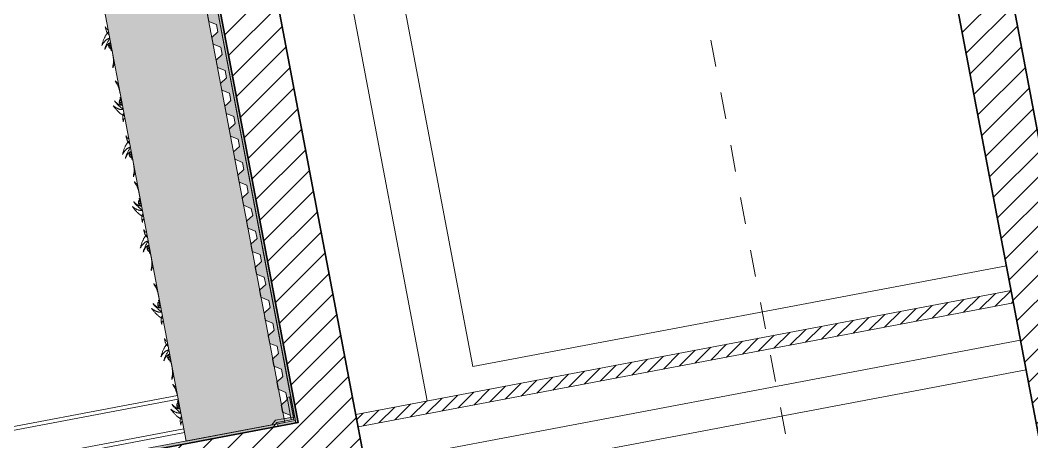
# Model space of a CAD drawing. Header units: centimetres. Extents: x 56941 to 84569, y -27946 to -11680.
# Drawn here: x 58322.1 to 58722.5, y -24127.7 to -23960.7 of the extents above; entities that cross this region are included whole.
import ezdxf

# ---------------------------------------------------------------- set-up
doc = ezdxf.new("R2010")
doc.units = ezdxf.units.CM
doc.header["$LTSCALE"] = 50.8
doc.linetypes.add('Style de ligne -1', pattern=[0.41664, 0.20828, -0.20836])
doc.layers.get('0').update_dxf_attribs({"lineweight": 18})
for name, color, linetype, lineweight in [('0-PROJET-DESSINS CRÉES', 7, 'Continuous', 9), ('0-PROJET-EP', 7, 'Continuous', 5), ('0-PROJET-ISOLATION', 7, 'Continuous', 13), ('0-PROJET-MUR BETON', 7, 'Continuous', 35), ('0-PROJET-MURS AGGLO', 7, 'Continuous', 5)]:
    doc.layers.add(name, color=color, linetype=linetype, lineweight=lineweight)

# ---------------------------------------------------------------- blocks, each defined once
blk = doc.blocks.new('Groupe-242-1')
at = {"layer": '0-PROJET-EP', "color": 7, "linetype": 'Continuous', "lineweight": 5, "flags": 128}
blk.add_lwpolyline([(18762.03, -46362.56), (18759.8, -46350.77), (19567.7, -46197.77), (19569.93, -46209.56)], close=True, dxfattribs=at)
at = {"layer": '0-PROJET-EP', "color": 7, "linetype": 'Continuous', "lineweight": 13, "flags": 128}
blk.add_lwpolyline([(19478.12, -46228.48), (19475.33, -46213.74), (19567.42, -46196.3), (19570.21, -46211.04)], close=True, dxfattribs=at)
blk = doc.blocks.new('Groupe-243-1')
at = {"layer": '0-PROJET-DESSINS CRÉES', "color": 7, "linetype": 'Continuous', "lineweight": 5}
for points in [[(19540.36, -46053.36), (19539.38, -46052.96), (19538.88, -46050.31)], [(19538.88, -46050.31), (19539.44, -46051.44), (19539.99, -46051.42)], [(19540.16, -46052.34), (19538.6, -46053.57), (19537.5, -46057.64)], [(19537.5, -46057.64), (19538.9, -46055.14), (19540.63, -46054.81)], [(19540.63, -46054.81), (19538.69, -46058.27), (19538.71, -46059.22)], [(19538.71, -46059.22), (19539.56, -46056.78), (19540.95, -46056.52)], [(19540.95, -46056.52), (19540.11, -46057.39), (19540.28, -46058.31), (19540.67, -46058.84)], [(19540.67, -46058.84), (19540.32, -46058.26), (19540.5, -46057.94), (19541.08, -46057.21)], [(19541.08, -46057.21), (19540.91, -46059.22), (19540.94, -46058.91), (19541.39, -46058.82)], [(19541.39, -46058.82), (19541.12, -46059.31), (19541.19, -46059.74)], [(19541.19, -46059.74), (19541.29, -46059.28), (19541.47, -46059.26)], [(19541.47, -46059.26), (19542.27, -46063.46), (19542.13, -46064.66)], [(19542.13, -46064.66), (19541.87, -46065.63), (19541.82, -46066.47)], [(19541.86, -46066.54), (19542.21, -46065.24), (19542.59, -46065.17)]]:
    blk.add_open_spline(points, degree=2, dxfattribs=at)
blk = doc.blocks.new('Groupe-244-1')
at = {"layer": '0-PROJET-DESSINS CRÉES', "color": 7, "linetype": 'Continuous', "lineweight": 5}
for points in [[(19543.77, -46073.3), (19543.17, -46072.5), (19542.82, -46071.74)], [(19542.83, -46071.65), (19543.63, -46072.73), (19544.01, -46072.66)], [(19545.13, -46078.58), (19544.33, -46074.37), (19543.77, -46073.3)], [(19545.97, -46083.02), (19542.9, -46080.51), (19542.57, -46079.61)], [(19542.57, -46079.61), (19544.26, -46081.58), (19545.65, -46081.31)], [(19545.65, -46081.31), (19544.54, -46080.81), (19544.36, -46079.89), (19544.54, -46079.25)], [(19544.54, -46079.25), (19544.42, -46079.92), (19544.71, -46080.16), (19545.52, -46080.62)], [(19545.21, -46079.01), (19544.78, -46078.66), (19544.68, -46078.23)], [(19544.68, -46078.23), (19544.95, -46078.62), (19545.13, -46078.58)], [(19545.52, -46080.62), (19544.62, -46078.82), (19544.76, -46079.1), (19545.21, -46079.01)], [(19546.44, -46085.49), (19544.53, -46084.92), (19542.02, -46081.53)], [(19542.02, -46081.53), (19544.24, -46083.35), (19545.97, -46083.02)], [(19546.24, -46084.47), (19545.48, -46085.2), (19545.98, -46087.85)], [(19545.98, -46087.85), (19546.09, -46086.6), (19546.61, -46086.41)]]:
    blk.add_open_spline(points, degree=2, dxfattribs=at)
blk = doc.blocks.new('Groupe-245-1')
at = {"layer": '0-PROJET-DESSINS CRÉES', "color": 7, "linetype": 'Continuous', "lineweight": 5}
for points in [[(19548.33, -46095.49), (19546.76, -46096.72), (19545.67, -46100.79)], [(19548.52, -46096.51), (19547.55, -46096.11), (19547.05, -46093.46)], [(19547.05, -46093.46), (19547.6, -46094.59), (19548.15, -46094.57)], [(19545.67, -46100.79), (19547.07, -46098.29), (19548.8, -46097.96)], [(19548.8, -46097.96), (19546.86, -46101.42), (19546.88, -46102.37)], [(19546.88, -46102.37), (19547.73, -46099.93), (19549.12, -46099.67)], [(19549.12, -46099.67), (19548.27, -46100.54), (19548.45, -46101.46), (19548.84, -46101.99)], [(19548.84, -46101.99), (19548.48, -46101.41), (19548.67, -46101.09), (19549.25, -46100.36)], [(19549.25, -46100.36), (19549.08, -46102.37), (19549.1, -46102.05), (19549.55, -46101.97)], [(19549.55, -46101.97), (19549.28, -46102.46), (19549.35, -46102.89)], [(19549.35, -46102.89), (19549.45, -46102.43), (19549.64, -46102.41)], [(19549.64, -46102.41), (19550.43, -46106.61), (19550.3, -46107.81)], [(19550.3, -46107.81), (19550.04, -46108.77), (19549.99, -46109.62)], [(19550.02, -46109.69), (19550.37, -46108.39), (19550.76, -46108.32)]]:
    blk.add_open_spline(points, degree=2, dxfattribs=at)
blk = doc.blocks.new('Groupe-246-1')
at = {"layer": '0-PROJET-DESSINS CRÉES', "color": 7, "linetype": 'Continuous', "lineweight": 5}
for points in [[(19551.33, -46113.22), (19550.73, -46112.42), (19550.38, -46111.66)], [(19550.39, -46111.57), (19551.19, -46112.65), (19551.57, -46112.58)], [(19552.69, -46118.5), (19551.89, -46114.29), (19551.33, -46113.22)], [(19553.53, -46122.94), (19550.46, -46120.43), (19550.13, -46119.53)], [(19550.13, -46119.53), (19551.82, -46121.5), (19553.21, -46121.23)], [(19553.21, -46121.23), (19552.1, -46120.73), (19551.92, -46119.81), (19552.1, -46119.17)], [(19552.1, -46119.17), (19551.98, -46119.84), (19552.27, -46120.08), (19553.08, -46120.54)], [(19552.77, -46118.93), (19552.34, -46118.58), (19552.24, -46118.15)], [(19552.24, -46118.15), (19552.51, -46118.54), (19552.69, -46118.5)], [(19553.08, -46120.54), (19552.18, -46118.74), (19552.32, -46119.02), (19552.77, -46118.93)], [(19554, -46125.41), (19552.09, -46124.84), (19549.58, -46121.45)], [(19549.58, -46121.45), (19551.8, -46123.27), (19553.53, -46122.94)], [(19553.8, -46124.39), (19553.04, -46125.12), (19553.54, -46127.77)], [(19553.54, -46127.77), (19553.65, -46126.52), (19554.17, -46126.33)]]:
    blk.add_open_spline(points, degree=2, dxfattribs=at)
blk = doc.blocks.new('Groupe-247-1')
at = {"layer": '0-PROJET-DESSINS CRÉES', "color": 7, "linetype": 'Continuous', "lineweight": 5}
for points in [[(19555.56, -46133.65), (19554.58, -46133.24), (19554.08, -46130.59)], [(19554.08, -46130.59), (19554.64, -46131.72), (19555.19, -46131.7)], [(19555.37, -46132.62), (19553.8, -46133.85), (19552.7, -46137.93)], [(19552.7, -46137.93), (19554.11, -46135.42), (19555.83, -46135.09)], [(19555.83, -46135.09), (19553.9, -46138.55), (19553.92, -46139.51)], [(19553.92, -46139.51), (19554.77, -46137.06), (19556.16, -46136.8)], [(19556.16, -46136.8), (19555.31, -46137.68), (19555.48, -46138.59), (19555.88, -46139.12)], [(19555.88, -46139.12), (19555.52, -46138.55), (19555.71, -46138.22), (19556.29, -46137.49)], [(19556.29, -46137.49), (19556.12, -46139.5), (19556.14, -46139.19), (19556.59, -46139.1)], [(19556.59, -46139.1), (19556.32, -46139.59), (19556.39, -46140.02)], [(19556.39, -46140.02), (19556.49, -46139.56), (19556.68, -46139.54)], [(19556.68, -46139.54), (19557.47, -46143.75), (19557.34, -46144.94)], [(19557.34, -46144.94), (19557.08, -46145.91), (19557.03, -46146.75)], [(19557.06, -46146.82), (19557.41, -46145.52), (19557.79, -46145.45)]]:
    blk.add_open_spline(points, degree=2, dxfattribs=at)
blk = doc.blocks.new('Groupe-248-1')
at = {"layer": '0-PROJET-DESSINS CRÉES', "color": 7, "linetype": 'Continuous', "lineweight": 5}
for points in [[(19558.97, -46153.58), (19558.38, -46152.78), (19558.02, -46152.02)], [(19558.03, -46151.93), (19558.83, -46153.02), (19559.21, -46152.94)], [(19560.33, -46158.86), (19559.54, -46154.65), (19558.97, -46153.58)], [(19561.17, -46163.3), (19558.1, -46160.79), (19557.78, -46159.9)], [(19557.78, -46159.9), (19559.46, -46161.86), (19560.85, -46161.6)], [(19560.85, -46161.6), (19559.74, -46161.09), (19559.57, -46160.17), (19559.74, -46159.54)], [(19559.74, -46159.54), (19559.62, -46160.2), (19559.91, -46160.44), (19560.72, -46160.91)], [(19560.41, -46159.29), (19559.98, -46158.94), (19559.89, -46158.51)], [(19559.89, -46158.51), (19560.15, -46158.9), (19560.33, -46158.86)], [(19560.72, -46160.91), (19559.82, -46159.1), (19559.96, -46159.38), (19560.41, -46159.29)], [(19561.64, -46165.77), (19559.73, -46165.2), (19557.22, -46161.81)], [(19557.22, -46161.81), (19559.45, -46163.63), (19561.17, -46163.3)], [(19561.45, -46164.75), (19560.69, -46165.49), (19561.19, -46168.13)], [(19561.19, -46168.13), (19561.29, -46166.88), (19561.81, -46166.7)]]:
    blk.add_open_spline(points, degree=2, dxfattribs=at)
blk = doc.blocks.new('Groupe-249-1')
at = {"layer": '0-PROJET-DESSINS CRÉES', "color": 7, "linetype": 'Continuous', "lineweight": 5}
for points in [[(19563.53, -46175.77), (19561.97, -46177), (19560.87, -46181.07)], [(19563.73, -46176.79), (19562.75, -46176.39), (19562.25, -46173.74)], [(19562.25, -46173.74), (19562.81, -46174.87), (19563.36, -46174.85)], [(19560.87, -46181.07), (19562.27, -46178.57), (19564, -46178.24)], [(19564, -46178.24), (19562.06, -46181.7), (19562.08, -46182.65)], [(19562.08, -46182.65), (19562.93, -46180.21), (19564.32, -46179.95)], [(19564.32, -46179.95), (19563.48, -46180.82), (19563.65, -46181.74), (19564.04, -46182.27)], [(19564.04, -46182.27), (19563.69, -46181.69), (19563.87, -46181.37), (19564.45, -46180.64)], [(19564.45, -46180.64), (19564.28, -46182.65), (19564.31, -46182.34), (19564.76, -46182.25)], [(19564.76, -46182.25), (19564.48, -46182.74), (19564.55, -46183.17)], [(19564.55, -46183.17), (19564.66, -46182.71), (19564.84, -46182.69)], [(19564.84, -46182.69), (19565.64, -46186.89), (19565.5, -46188.09)], [(19565.5, -46188.09), (19565.24, -46189.05), (19565.19, -46189.9)], [(19565.23, -46189.97), (19565.58, -46188.67), (19565.96, -46188.6)]]:
    blk.add_open_spline(points, degree=2, dxfattribs=at)
blk = doc.blocks.new('Groupe-250-1')
at = {"layer": '0-PROJET-DESSINS CRÉES', "color": 7, "linetype": 'Continuous', "lineweight": 5}
for points in [[(19566.53, -46193.51), (19565.94, -46192.7), (19565.58, -46191.94)], [(19565.59, -46191.85), (19566.39, -46192.94), (19566.77, -46192.86)], [(19567.89, -46198.78), (19567.1, -46194.57), (19566.53, -46193.51)], [(19568.73, -46203.22), (19565.66, -46200.71), (19565.34, -46199.82)], [(19565.34, -46199.82), (19567.02, -46201.78), (19568.41, -46201.52)], [(19568.41, -46201.52), (19567.3, -46201.01), (19567.13, -46200.09), (19567.3, -46199.46)], [(19567.3, -46199.46), (19567.18, -46200.12), (19567.47, -46200.36), (19568.28, -46200.83)], [(19567.97, -46199.21), (19567.54, -46198.86), (19567.45, -46198.43)], [(19567.45, -46198.43), (19567.71, -46198.82), (19567.89, -46198.78)], [(19568.28, -46200.83), (19567.38, -46199.02), (19567.52, -46199.3), (19567.97, -46199.21)], [(19569.2, -46205.69), (19567.29, -46205.12), (19564.78, -46201.73)], [(19564.78, -46201.73), (19567.01, -46203.55), (19568.73, -46203.22)], [(19569.01, -46204.67), (19568.25, -46205.41), (19568.75, -46208.05)], [(19568.75, -46208.05), (19568.85, -46206.8), (19569.37, -46206.62)]]:
    blk.add_open_spline(points, degree=2, dxfattribs=at)
blk = doc.blocks.new('Groupe-251-1')
at = {"layer": '0-PROJET-DESSINS CRÉES', "color": 7}
for name in ['Groupe-243-1', 'Groupe-244-1', 'Groupe-245-1', 'Groupe-246-1', 'Groupe-247-1', 'Groupe-248-1', 'Groupe-249-1', 'Groupe-250-1']:
    blk.add_blockref(name, (0, 0), dxfattribs=at)

msp = doc.modelspace()

# ---------------------------------------------------------------- hatches: boundary and pattern name
at = {"layer": '0-PROJET-DESSINS CRÉES', "linetype": 'Continuous', "lineweight": 18}
h = msp.add_hatch(dxfattribs=at)
h.set_pattern_fill('Sable-3', color=252, style=0, pattern_type=2)
h.set_pattern_definition([(-57.3808, (805976.2092, -272820.6966), (-2.526815418, -1.61715919), [0.004, -7.996]), (-45, (805975.3686, -272820.373), (-1.828799997, -1.828799997), [0.025863138, -2.560450621]), (-45, (805975.4879, -272821.1308), (-1.828799997, -1.828799997), [0.025863138, -2.560450621]), (-45, (805975.9217, -272819.2517), (-1.828799997, -1.828799997), [0.025863138, -2.560450621]), (-45, (805975.1149, -272819.8067), (-1.828799997, -1.828799997), [0.025863138, -2.560450621]), (-45, (805974.6815, -272820.2255), (-1.828799997, -1.828799997), [0.025863138, -2.560450621]), (-45, (805975.0109, -272820.8527), (-1.828799997, -1.828799997), [0.025863138, -2.560450621]), (-45, (805977.0952, -272820.309), (-1.828799997, -1.828799997), [0.025863138, -2.560450621]), (-45, (805975.699, -272821.437), (-1.828799997, -1.828799997), [0.064657844, -2.5216559146]), (-45, (805976.382, -272820.2206), (-1.828799997, -1.828799997), [0.025863138, -2.560450621]), (-45, (805975.1338, -272819.3063), (-1.828799997, -1.828799997), [0.025863138, -2.560450621]), (-45, (805976.461, -272819.7396), (-1.828799997, -1.828799997), [0.064657844, -2.5216559146]), (-45, (805974.175, -272820.5307), (-1.828799997, -1.828799997), [0.025863138, -2.560450621]), (-45, (805975.7221, -272820.116), (-1.828799997, -1.828799997), [0.064657844, -2.5216559146]), (-45, (805974.378, -272819.6533), (-1.828799997, -1.828799997), [0.064657844, -2.5216559146])])
h.paths.add_polyline_path([(58327.7, -23784.64), (58336.91, -23833.29), (58332.22, -23834.18), (58387.75, -24127.4), (58426.79, -24120.01), (58362.05, -23778.14)])
at = {"layer": '0-PROJET-DESSINS CRÉES', "linetype": 'Continuous', "lineweight": 0}
msp.add_hatch(color=254, dxfattribs=at).paths.add_polyline_path([(58366.11, -23777.37), (58361.82, -23778.18), (58362.17, -23780.04), (58365.24, -23781.25), (58365.79, -23784.13), (58363.37, -23786.38), (58363.87, -23789.04), (58366.95, -23790.25), (58367.15, -23791.33), (58367.31, -23792.16), (58364.89, -23794.41), (58365.44, -23797.3), (58368.51, -23798.51), (58369.06, -23801.39), (58366.64, -23803.64), (58367.14, -23806.3), (58370.21, -23807.51), (58370.76, -23810.39), (58368.45, -23812.54), (58368.89, -23815.52), (58371.96, -23816.73), (58372.51, -23819.62), (58370.19, -23821.77), (58370.7, -23824.46), (58373.77, -23825.67), (58374.32, -23828.55), (58371.9, -23830.8), (58372.45, -23833.68), (58375.51, -23834.83), (58376.07, -23837.77), (58373.65, -23840.02), (58374.15, -23842.68), (58377.23, -23843.89), (58377.77, -23846.77), (58375.35, -23849.02), (58375.9, -23851.91), (58378.97, -23853.12), (58379.52, -23856), (58377.1, -23858.25), (58377.6, -23860.91), (58380.68, -23862.12), (58381.22, -23865), (58378.8, -23867.25), (58379.35, -23870.13), (58382.42, -23871.34), (58382.97, -23874.23), (58380.55, -23876.48), (58381.05, -23879.14), (58384.13, -23880.34), (58384.67, -23883.23), (58382.26, -23885.48), (58382.78, -23888.41), (58385.87, -23889.57), (58386.42, -23892.45), (58384, -23894.7), (58384.51, -23897.36), (58387.58, -23898.57), (58388.13, -23901.45), (58385.71, -23903.7), (58386.25, -23906.59), (58389.33, -23907.8), (58389.87, -23910.68), (58387.56, -23912.83), (58388.07, -23915.52), (58391.14, -23916.73), (58391.68, -23919.61), (58389.27, -23921.86), (58389.81, -23924.74), (58392.87, -23925.89), (58393.43, -23928.84), (58391.01, -23931.09), (58391.52, -23933.75), (58394.59, -23934.96), (58395.14, -23937.84), (58392.72, -23940.09), (58393.26, -23942.97), (58396.34, -23944.18), (58396.88, -23947.06), (58394.46, -23949.31), (58394.97, -23951.97), (58398.04, -23953.18), (58398.59, -23956.07), (58396.17, -23958.32), (58396.71, -23961.2), (58399.79, -23962.41), (58400.33, -23965.29), (58397.92, -23967.54), (58398.42, -23970.2), (58401.49, -23971.41), (58402.04, -23974.29), (58399.62, -23976.54), (58400.15, -23979.48), (58403.24, -23980.63), (58403.78, -23983.52), (58401.37, -23985.77), (58401.87, -23988.43), (58404.94, -23989.64), (58405.49, -23992.52), (58403.73, -23994.16), (58403.59, -23994.19), (58403.05, -23994.68), (58403.6, -23997.57), (58403.62, -23997.65), (58404.3, -23997.92), (58404.43, -23997.89), (58406.67, -23998.78), (58407.22, -24001.66), (58404.8, -24003.91), (58405.31, -24006.57), (58408.38, -24007.78), (58408.92, -24010.66), (58406.47, -24012.87), (58407.05, -24015.79), (58410.13, -24017), (58410.67, -24019.88), (58408.25, -24022.13), (58408.76, -24024.79), (58411.83, -24026), (58412.38, -24028.89), (58409.96, -24031.14), (58410.5, -24034.02), (58413.58, -24035.23), (58414.12, -24038.11), (58411.71, -24040.36), (58412.21, -24043.02), (58415.28, -24044.23), (58415.83, -24047.11), (58413.41, -24049.36), (58413.96, -24052.25), (58417.03, -24053.45), (58417.57, -24056.34), (58415.16, -24058.59), (58415.66, -24061.25), (58418.73, -24062.46), (58419.29, -24065.4), (58416.86, -24067.59), (58417.41, -24070.47), (58420.48, -24071.68), (58421.03, -24074.56), (58418.61, -24076.81), (58419.12, -24079.5), (58422.06, -24080.66), (58422.61, -24083.54), (58420.19, -24085.79), (58420.86, -24088.73), (58423.81, -24089.88), (58424.35, -24092.77), (58421.93, -24095.02), (58422.44, -24097.68), (58425.51, -24098.88), (58426.06, -24101.77), (58423.64, -24104.02), (58424.19, -24106.9), (58427.26, -24108.11), (58427.8, -24110.99), (58425.39, -24113.24), (58425.89, -24115.9), (58428.96, -24117.11), (58429.17, -24118.19), (58430.71, -24117.9), (58407.86, -23997.24), (58384.31, -23872.85), (58384.19, -23872.88), (58368.7, -23791.04)])
at = {"layer": '0-PROJET-ISOLATION', "linetype": 'Continuous', "lineweight": 0}
for points in [[(58432.13, -24120.01), (58431.15, -24120.2), (58366.27, -23777.63), (58367.26, -23777.45)], [(58430.38, -24118.82), (58429.4, -24119.01), (58427.71, -24110.11), (58428.69, -24109.92)], [(58369.39, -24131.9), (58422.22, -24121.89), (58423.68, -24120.09), (58429.4, -24119.01), (58429.21, -24118.03), (58423.13, -24119.18), (58421.66, -24120.99), (58369.21, -24130.92)], [(58424.15, -24121.53), (58423.96, -24120.55), (58430.96, -24119.22), (58431.15, -24120.21)]]:
    msp.add_hatch(color=255, dxfattribs=at).paths.add_polyline_path(points)
at = {"layer": '0-PROJET-MUR BETON', "linetype": 'Continuous', "lineweight": 5}
h = msp.add_hatch(dxfattribs=at)
h.set_pattern_fill('hachure A', style=0, pattern_type=2)
h.set_pattern_definition([(45, (38816.9114, 22086.9576), (5.2916667, -4.4097222), [])])
h.paths.add_polyline_path([(58363.85, -23759.48), (58340.78, -23637.62), (58275.67, -23649.95), (58272.32, -23632.27), (58337.43, -23619.94), (58306.14, -23454.76), (58286.49, -23458.48), (58283.14, -23440.79), (58914.28, -23321.27), (58922.99, -23337.94), (58860.39, -23349.79), (58918.1, -23654.51), (58968.57, -23644.96), (58977.28, -23661.63), (58921.45, -23672.2), (59360.76, -25991.95), (59405.32, -25983.51), (59415, -26002.03), (59364.48, -26011.6), (59392.32, -26158.59), (59438.53, -26149.84), (59448.21, -26168.37), (58779.05, -26295.09), (58775.33, -26275.44), (58838.07, -26263.56), (58716.93, -25623.86), (58654.19, -25635.74), (58650.34, -25615.4), (58713.08, -25603.52), (58682.78, -25443.54), (58620.04, -25455.42), (58616.19, -25435.09), (58678.93, -25423.21), (58582.67, -24914.91), (58519.93, -24926.8), (58516.08, -24906.46), (58578.82, -24894.58), (58504.71, -24503.25), (58441.97, -24515.13), (58438.12, -24494.79), (58500.86, -24482.91), (58435.98, -24140.35), (58373.24, -24152.23), (58369.39, -24131.89), (58432.13, -24120.01), (58367.2, -23777.16), (58302.1, -23789.49), (58298.75, -23771.8)])
h.paths.add_polyline_path([(59094.84, -26042.31), (59092.73, -26031.16), (59086.39, -26032.36), (58649.19, -23723.76), (58389.8, -23772.88), (58829.11, -26092.63)])
h.paths.add_polyline_path([(58908.68, -23674.62), (58670.78, -23719.67), (59110.09, -26039.42), (59354.33, -25993.17), (59352.21, -25982.02), (59345.88, -25983.22)])
h.paths.add_polyline_path([(59379.55, -26161.01), (59351.71, -26014.02), (58832.83, -26112.28), (58860.67, -26259.28)])
h.paths.add_polyline_path([(58328.74, -23450.48), (58386.45, -23755.2), (58645.84, -23706.07), (58588.13, -23401.35)])
h.paths.add_polyline_path([(58847.62, -23352.21), (58609.72, -23397.26), (58667.43, -23701.99), (58905.33, -23656.93)])
at = {"layer": '0-PROJET-MURS AGGLO', "linetype": 'Continuous', "lineweight": 18}
h = msp.add_hatch(dxfattribs=at)
h.set_pattern_fill('50_béton', style=0, pattern_type=2)
h.set_pattern_definition([(45, (38816.9114, 22086.9576), (2.42534722, -2.64583333), [])])
h.paths.add_polyline_path([(58454.94, -24116.88), (58455.88, -24121.79), (58715.26, -24072.67), (58714.33, -24067.75)])

# ---------------------------------------------------------------- linework, layer by layer
at = {"color": 1, "linetype": 'Style de ligne -1', "lineweight": 5, "flags": 128}
msp.add_lwpolyline([(59300.68, -27182), (59210.23, -26758.14), (59071.72, -26241.7), (58991.19, -25923.93), (58839.8, -25258.94), (58705.99, -24552.34), (58588.81, -23933.59), (58442.64, -23161.72), (58310.8, -22384.97), (58237.79, -21999.45), (58195.18, -21505.7), (58091.96, -21068.17), (58051.19, -20852.86), (58028.49, -20464.31)], dxfattribs=at)
at = {"layer": '0-PROJET-DESSINS CRÉES', "color": 7, "linetype": 'Continuous', "lineweight": 13}
for p, q in [((58483.16, -24111.53), (58418.01, -23767.54)), ((58458.67, -24136.53), (58718.06, -24087.4))]:
    msp.add_line(p, q, dxfattribs=at)
at = {"layer": '0-PROJET-DESSINS CRÉES', "color": 7, "linetype": 'Continuous', "lineweight": 13, "flags": 128}
for points in [[(58651.07, -23733.69), (58712.47, -24057.93), (58501.23, -24097.93), (58439.82, -23773.7)], [(58720.3, -24099.25), (58764.96, -24335.06), (58553.71, -24375.07), (58509.06, -24139.26)]]:
    msp.add_lwpolyline(points, close=True, dxfattribs=at)
at = {"layer": '0-PROJET-DESSINS CRÉES', "linetype": 'Continuous', "lineweight": 5, "flags": 128}
msp.add_lwpolyline([(58327.7, -23784.64), (58336.91, -23833.29), (58332.22, -23834.18), (58387.75, -24127.4), (58426.79, -24120.01), (58362.05, -23778.14)], close=True, dxfattribs=at)
at = {"layer": '0-PROJET-DESSINS CRÉES', "color": 7, "linetype": 'Continuous', "lineweight": 5, "flags": 128}
msp.add_lwpolyline([(58396.17, -23958.32), (58396.71, -23961.2), (58399.79, -23962.41), (58400.33, -23965.29), (58397.92, -23967.54), (58398.42, -23970.2), (58401.49, -23971.41), (58402.04, -23974.29), (58399.62, -23976.54), (58400.15, -23979.48), (58403.24, -23980.63), (58403.78, -23983.52), (58401.37, -23985.77), (58401.87, -23988.43), (58404.94, -23989.64), (58405.49, -23992.52), (58403.73, -23994.16), (58403.59, -23994.19), (58403.05, -23994.68), (58403.6, -23997.57), (58403.62, -23997.65), (58404.3, -23997.92), (58404.43, -23997.89), (58406.67, -23998.78), (58407.22, -24001.66), (58404.8, -24003.91), (58405.31, -24006.57), (58408.38, -24007.78), (58408.92, -24010.66), (58406.47, -24012.87), (58407.05, -24015.79), (58410.13, -24017), (58410.67, -24019.88), (58408.25, -24022.13), (58408.76, -24024.79), (58411.83, -24026), (58412.38, -24028.89), (58409.96, -24031.14), (58410.5, -24034.02), (58413.58, -24035.23), (58414.12, -24038.11), (58411.71, -24040.36), (58412.21, -24043.02), (58415.28, -24044.23), (58415.83, -24047.11), (58413.41, -24049.36), (58413.96, -24052.25), (58417.03, -24053.45), (58417.57, -24056.34), (58415.16, -24058.59), (58415.66, -24061.25), (58418.73, -24062.46), (58419.29, -24065.4), (58416.86, -24067.59), (58417.41, -24070.47), (58420.48, -24071.68), (58421.03, -24074.56), (58418.61, -24076.81), (58419.12, -24079.5), (58422.06, -24080.66), (58422.61, -24083.54), (58420.19, -24085.79), (58420.86, -24088.73), (58423.81, -24089.88), (58424.35, -24092.77), (58421.93, -24095.02), (58422.44, -24097.68), (58425.51, -24098.88), (58426.06, -24101.77), (58423.64, -24104.02), (58424.19, -24106.9), (58427.26, -24108.11), (58427.8, -24110.99), (58425.39, -24113.24), (58425.89, -24115.9), (58428.96, -24117.11), (58429.17, -24118.19), (58430.71, -24117.9), (58407.86, -23997.24), (58384.31, -23872.85)], dxfattribs=at)
at = {"layer": '0-PROJET-ISOLATION', "flags": 128}
for points in [[(58432.13, -24120.01), (58431.15, -24120.2), (58366.27, -23777.63), (58367.26, -23777.45)], [(58430.38, -24118.82), (58429.4, -24119.01), (58427.71, -24110.11), (58428.69, -24109.92)], [(58369.39, -24131.9), (58422.22, -24121.89), (58423.68, -24120.09), (58429.4, -24119.01), (58429.21, -24118.03), (58423.13, -24119.18), (58421.66, -24120.99), (58369.21, -24130.92)], [(58424.15, -24121.53), (58423.96, -24120.55), (58430.96, -24119.22), (58431.15, -24120.21)]]:
    msp.add_lwpolyline(points, close=True, dxfattribs=at)
at = {"layer": '0-PROJET-MUR BETON', "flags": 128}
msp.add_lwpolyline([(58678.93, -25423.21), (58582.67, -24914.91), (58519.93, -24926.8), (58516.08, -24906.46), (58578.82, -24894.58), (58504.71, -24503.25), (58441.97, -24515.13), (58438.12, -24494.79), (58500.86, -24482.91), (58435.98, -24140.35), (58373.24, -24152.23), (58369.39, -24131.89), (58432.13, -24120.01), (58367.2, -23777.16), (58302.1, -23789.49), (58298.75, -23771.8), (58363.85, -23759.48), (58340.78, -23637.62), (58275.67, -23649.95), (58272.32, -23632.27)], dxfattribs=at)
for points in [[(58908.68, -23674.62), (58670.78, -23719.67), (59110.09, -26039.42), (59354.33, -25993.17), (59352.21, -25982.02), (59345.88, -25983.22)], [(59094.84, -26042.31), (59092.73, -26031.16), (59086.39, -26032.36), (58649.19, -23723.76), (58389.8, -23772.88), (58829.11, -26092.63)]]:
    msp.add_lwpolyline(points, close=True, dxfattribs=at)
at = {"layer": '0-PROJET-MURS AGGLO', "color": 7, "linetype": 'Continuous', "lineweight": 18}
for p, q in [((58454.94, -24116.88), (58714.33, -24067.75)), ((58455.88, -24121.79), (58715.26, -24072.67))]:
    msp.add_line(p, q, dxfattribs=at)
at = {"layer": '0-PROJET-MURS AGGLO', "color": 7, "linetype": 'Continuous', "lineweight": 5}
for p, q in [((58454.94, -24116.88), (58714.33, -24067.75)), ((58715.26, -24072.67), (58714.33, -24067.75)), ((58455.88, -24121.79), (58715.26, -24072.67)), ((58455.88, -24121.79), (58454.94, -24116.88))]:
    msp.add_line(p, q, dxfattribs=at)

# ---------------------------------------------------------------- block references
at = {"layer": '0-PROJET-DESSINS CRÉES', "color": 7}
msp.add_blockref('Groupe-251-1', (38816.91, 22086.96), dxfattribs=at)
at = {"layer": '0-PROJET-EP', "color": 7}
msp.add_blockref('Groupe-242-1', (38816.91, 22086.96), dxfattribs=at)

doc.saveas('drawing.dxf')
